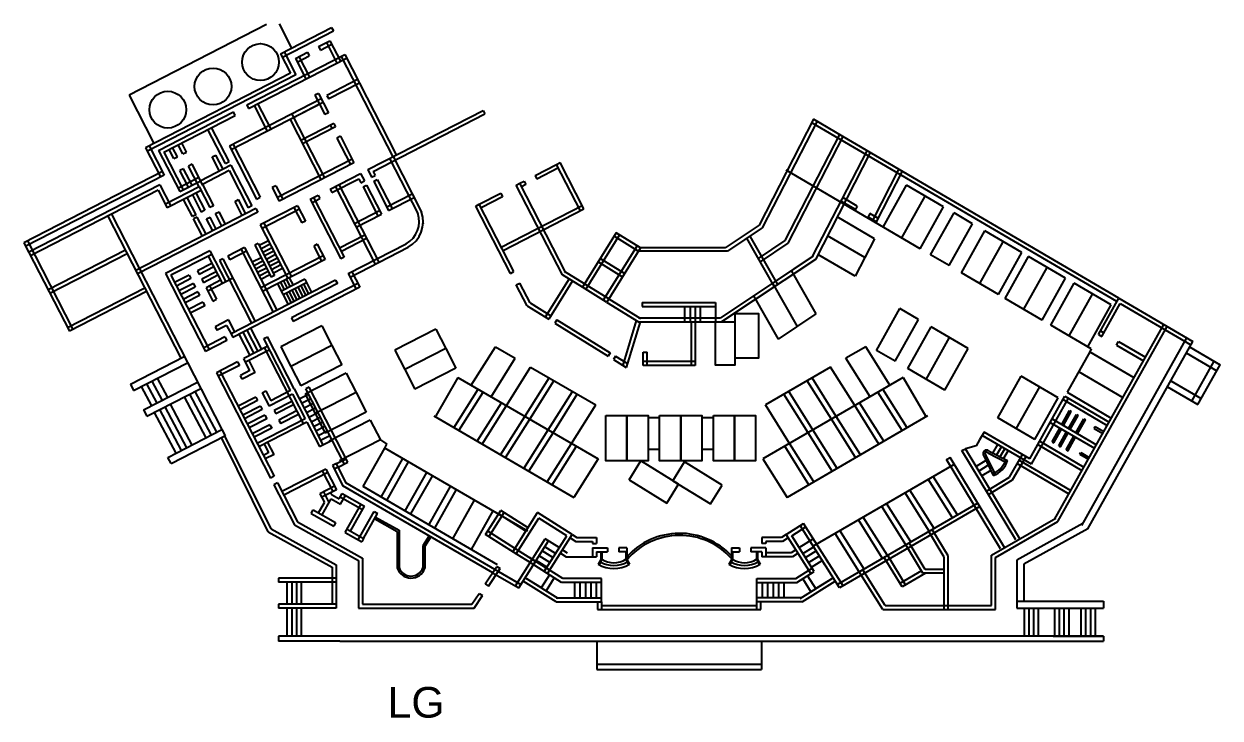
# Model space of a CAD drawing. Extents: x -2888 to 8486, y -2377 to 1555.
# Drawn here: x -505 to 97, y -1884 to -1535 of the extents above; entities that cross this region are included whole.
import ezdxf

# ---------------------------------------------------------------- set-up
doc = ezdxf.new("R2010")
doc.units = 0
doc.layers.add('MIMIC_SIZE', color=7, linetype='CONTINUOUS')
doc.styles.get("Standard").update_dxf_attribs({"font": 'arial.ttf'})

msp = doc.modelspace()

# ---------------------------------------------------------------- linework, layer by layer
at = {"layer": 'MIMIC_SIZE', "color": 0}
for p, q in [((-382.514, -1535.81), (-451.565, -1571.286)), ((-376.166, -1535.461), (-369.944, -1547.57)), ((-375.455, -1550.401), (-349.78, -1537.211)), ((-374.541, -1552.18), (-348.866, -1538.99)), ((-349.78, -1537.211), (-348.866, -1538.99)), ((-356.316, -1546.817), (-350.618, -1543.89)), ((-355.402, -1548.596), (-349.704, -1545.669)), ((-352.397, -1544.804), (-347.107, -1555.101)), ((-350.618, -1543.89), (-345.329, -1554.187)), ((-392.448, -1576.146), (-343.19, -1550.84)), ((-375.455, -1550.401), (-370.417, -1560.207)), ((-373.676, -1549.487), (-367.724, -1561.072)), ((-367.982, -1552.811), (-361.92, -1549.696)), ((-367.068, -1554.59), (-361.006, -1551.475)), ((-361.92, -1549.696), (-361.006, -1551.475)), ((-356.316, -1546.817), (-355.402, -1548.596)), ((-344.969, -1551.754), (-319.052, -1602.2)), ((-343.19, -1550.84), (-317.273, -1601.286)), ((-391.535, -1577.925), (-342.276, -1552.618)), ((-367.982, -1552.811), (-362.692, -1563.107)), ((-366.203, -1551.897), (-360.913, -1562.193)), ((-370.417, -1560.207), (-443.306, -1597.655)), ((-367.724, -1561.072), (-442.392, -1599.434)), ((-336.737, -1563.401), (-352.172, -1571.331)), ((-335.823, -1565.18), (-351.258, -1573.11)), ((-451.565, -1571.286), (-439.123, -1595.505)), ((-355.007, -1573.154), (-401.158, -1596.865)), ((-354.093, -1574.933), (-400.244, -1598.644)), ((-380.244, -1588.369), (-386.847, -1575.517)), ((-355.872, -1575.847), (-369.292, -1582.742)), ((-356.429, -1570.386), (-358.208, -1571.3)), ((-358.208, -1571.3), (-353.223, -1581.003)), ((-356.429, -1570.386), (-351.444, -1580.089)), ((-352.172, -1571.331), (-351.258, -1573.11)), ((-436.861, -1598.964), (-399.211, -1579.621)), ((-434.169, -1599.829), (-398.298, -1581.4)), ((-398.298, -1581.4), (-399.211, -1579.621)), ((-392.448, -1576.146), (-391.535, -1577.925)), ((-382.023, -1589.283), (-388.626, -1576.431)), ((-369.818, -1580.764), (-353.37, -1612.778)), ((-351.444, -1580.089), (-353.223, -1581.003)), ((-351.444, -1580.089), (-353.223, -1581.003)), ((-315.828, -1600.543), (-273.65, -1578.874)), ((-314.914, -1602.322), (-272.736, -1580.653)), ((-273.65, -1578.874), (-272.736, -1580.653)), ((-401.388, -1604.63), (-410.185, -1587.507)), ((-370.683, -1583.457), (-355.149, -1613.692)), ((-348.7, -1585.43), (-365.29, -1593.954)), ((-347.786, -1587.209), (-364.376, -1595.733)), ((-350.479, -1586.344), (-349.565, -1588.123)), ((-348.7, -1585.43), (-347.786, -1587.209)), ((-107.448, -1583.365), (-134.835, -1636.585)), ((-105.67, -1584.28), (-133.294, -1637.961)), ((44.993, -1674.903), (-108.365, -1585.146)), ((-92.701, -1591.996), (-107.448, -1583.365)), ((-403.167, -1605.544), (-411.964, -1588.421)), ((-345.399, -1591.856), (-347.178, -1592.77)), ((-345.399, -1591.856), (-347.178, -1592.77)), ((-347.178, -1592.77), (-340.338, -1606.083)), ((-345.399, -1591.856), (-338.559, -1605.169)), ((-94.479, -1591.081), (-121.866, -1644.301)), ((-92.701, -1591.996), (-120.325, -1645.678)), ((46.003, -1673.177), (-92.701, -1591.996)), ((-443.306, -1597.655), (-435.773, -1612.316)), ((-441.527, -1596.741), (-433.994, -1611.402)), ((-436.861, -1598.964), (-426.199, -1619.718)), ((-434.169, -1599.829), (-424.42, -1618.804)), ((-429.11, -1603.134), (-431.509, -1598.463)), ((-427.331, -1602.22), (-429.731, -1597.549)), ((-424.568, -1600.801), (-426.968, -1596.13)), ((-422.789, -1599.887), (-425.189, -1595.216)), ((-424.568, -1600.801), (-422.789, -1599.887)), ((-401.158, -1596.865), (-387.512, -1623.426)), ((-399.379, -1595.951), (-385.733, -1622.512)), ((-80.689, -1599.153), (-108.075, -1652.372)), ((-429.11, -1603.134), (-427.331, -1602.22)), ((-409.823, -1602.3), (-408.044, -1601.386)), ((-406.163, -1609.424), (-409.823, -1602.3)), ((-404.384, -1608.51), (-408.044, -1601.386)), ((-403.167, -1605.544), (-401.388, -1604.63)), ((-339.473, -1603.39), (-377.063, -1622.702)), ((-338.559, -1605.169), (-376.149, -1624.481)), ((-331.647, -1608.671), (-315.828, -1600.543)), ((-328.954, -1609.536), (-314.914, -1602.322)), ((-320.634, -1603.012), (-306.39, -1630.736)), ((-318.855, -1602.098), (-304.54, -1629.96)), ((-236.682, -1606.036), (-234.904, -1605.121)), ((-222.917, -1628.413), (-234.904, -1605.121)), ((-78.91, -1600.068), (-106.534, -1653.749)), ((-434.908, -1609.623), (-504.513, -1645.384)), ((-433.994, -1611.402), (-503.599, -1647.163)), ((-424.267, -1608.183), (-426.046, -1609.097)), ((-421.761, -1617.438), (-426.046, -1609.097)), ((-419.982, -1616.524), (-424.267, -1608.183)), ((-419.921, -1605.95), (-421.7, -1606.864)), ((-416.335, -1617.307), (-421.7, -1606.864)), ((-414.556, -1616.393), (-419.921, -1605.95)), ((-400.437, -1606.482), (-415.636, -1614.291)), ((-401.302, -1609.175), (-414.722, -1616.07)), ((-401.302, -1609.175), (-391.734, -1627.798)), ((-400.437, -1606.482), (-389.955, -1626.885)), ((-350.606, -1618.411), (-335.258, -1610.526)), ((-335.258, -1610.526), (-333.298, -1614.341)), ((-331.647, -1608.671), (-329.687, -1612.486)), ((-329.687, -1612.486), (-327.908, -1611.572)), ((-328.954, -1609.536), (-327.908, -1611.572)), ((-247.489, -1611.598), (-236.682, -1606.036)), ((-247.489, -1611.598), (-246.574, -1613.376)), ((-235.767, -1607.815), (-246.574, -1613.376)), ((-224.696, -1629.328), (-236.682, -1606.036)), ((-53.843, -1648.376), (-121.159, -1608.978)), ((-64.666, -1608.53), (-77.699, -1633.856)), ((-62.888, -1609.445), (-75.97, -1634.868)), ((-436.179, -1616.288), (-502.07, -1650.14)), ((-436.179, -1616.288), (-430.707, -1626.939)), ((-416.335, -1617.307), (-433.4, -1626.074)), ((-427.113, -1617.939), (-416.55, -1612.512)), ((-426.199, -1619.718), (-415.636, -1614.291)), ((-416.335, -1617.307), (-410.97, -1627.749)), ((-414.556, -1616.393), (-409.191, -1626.835)), ((-377.856, -1616.781), (-379.635, -1617.695)), ((-377.856, -1616.781), (-379.635, -1617.695)), ((-379.635, -1617.695), (-376.149, -1624.481)), ((-377.856, -1616.781), (-374.37, -1623.567)), ((-349.692, -1620.19), (-336.123, -1613.219)), ((-347.937, -1617.04), (-327.85, -1656.137)), ((-346.158, -1616.126), (-326.071, -1655.223)), ((-336.123, -1613.219), (-335.077, -1615.255)), ((-335.077, -1615.255), (-333.298, -1614.341)), ((-334.012, -1617.326), (-332.234, -1616.412)), ((-334.012, -1617.326), (-326.507, -1631.935)), ((-332.234, -1616.412), (-324.728, -1631.021)), ((-328.623, -1614.557), (-326.844, -1613.643)), ((-328.623, -1614.557), (-321.117, -1629.166)), ((-326.844, -1613.643), (-319.338, -1628.252)), ((-256.933, -1616.458), (-255.154, -1615.543)), ((-233.77, -1661.467), (-256.933, -1616.458)), ((-255.154, -1615.543), (-252.975, -1614.421)), ((-231.991, -1660.551), (-255.154, -1615.543)), ((-252.06, -1616.199), (-254.239, -1617.321)), ((-252.975, -1614.421), (-252.06, -1616.199)), ((-72.436, -1637.494), (-60.666, -1616.477)), ((-42.073, -1627.359), (-60.666, -1616.477)), ((-437.044, -1618.981), (-501.156, -1651.919)), ((-437.044, -1618.981), (-432.486, -1627.853)), ((-415.421, -1619.086), (-432.486, -1627.853)), ((-419.754, -1632.262), (-424.039, -1623.922)), ((-417.975, -1631.348), (-422.26, -1623.008)), ((-419.601, -1621.642), (-415.316, -1629.982)), ((-417.822, -1620.728), (-413.537, -1629.068)), ((-398.349, -1624.633), (-396.57, -1623.719)), ((-392.91, -1630.843), (-396.57, -1623.719)), ((-387.512, -1623.426), (-385.733, -1622.512)), ((-360.622, -1623.557), (-356.556, -1621.468)), ((-360.622, -1623.557), (-345.218, -1653.54)), ((-359.708, -1625.336), (-355.642, -1623.247)), ((-358.843, -1622.643), (-343.44, -1652.626)), ((-356.556, -1621.468), (-355.642, -1623.247)), ((-350.606, -1618.411), (-349.692, -1620.19)), ((-322.031, -1627.387), (-309.239, -1620.815)), ((-321.117, -1629.166), (-308.325, -1622.594)), ((-275.558, -1626.043), (-264.751, -1620.482)), ((-263.836, -1622.26), (-274.643, -1627.821)), ((-264.751, -1620.482), (-263.836, -1622.26)), ((-85.533, -1626.954), (-92.805, -1622.698)), ((-63.14, -1642.935), (-51.37, -1621.918)), ((-387.841, -1628.239), (-448.298, -1659.3)), ((-413.537, -1629.068), (-415.316, -1629.982)), ((-409.191, -1626.835), (-410.97, -1627.749)), ((-408.165, -1630.698), (-406.386, -1629.784)), ((-403.303, -1635.786), (-406.386, -1629.784)), ((-394.689, -1631.757), (-398.349, -1624.633)), ((-389.955, -1626.885), (-391.734, -1627.798)), ((-387.841, -1628.239), (-386.927, -1630.018)), ((-366.94, -1626.803), (-385.645, -1636.413)), ((-366.026, -1628.582), (-384.731, -1638.191)), ((-368.719, -1627.717), (-364.742, -1635.458)), ((-366.94, -1626.803), (-362.963, -1634.544)), ((-338.321, -1635.756), (-325.642, -1629.242)), ((-277.336, -1626.958), (-275.558, -1626.043)), ((-259.921, -1660.798), (-277.336, -1626.958)), ((-258.143, -1659.883), (-275.558, -1626.043)), ((-264.486, -1647.556), (-223.833, -1626.634)), ((-263.571, -1649.335), (-222.917, -1628.413)), ((-86.449, -1628.735), (-93.721, -1624.479)), ((-85.533, -1626.954), (-86.449, -1628.735)), ((-53.843, -1648.376), (-42.073, -1627.359)), ((-462.336, -1631.975), (-425.607, -1703.464)), ((-460.557, -1631.061), (-404.963, -1739.271)), ((-386.927, -1630.018), (-447.384, -1661.078)), ((-417.975, -1631.348), (-419.754, -1632.262)), ((-417.386, -1632.495), (-419.165, -1633.409)), ((-414.725, -1642.051), (-419.165, -1633.409)), ((-412.946, -1641.137), (-417.386, -1632.495)), ((-412.669, -1633.409), (-410.89, -1632.495)), ((-409.586, -1639.411), (-412.669, -1633.409)), ((-407.807, -1638.497), (-410.89, -1632.495)), ((-405.082, -1636.7), (-408.165, -1630.698)), ((-383.866, -1635.499), (-370.014, -1662.461)), ((-362.963, -1634.544), (-364.742, -1635.458)), ((-337.407, -1637.535), (-324.728, -1631.021)), ((-303.801, -1635.776), (-303.769, -1635.838)), ((-76.865, -1643.41), (-95.578, -1632.457)), ((-79.127, -1630.703), (-80.043, -1632.484)), ((-75.97, -1634.868), (-80.043, -1632.484)), ((-75.054, -1633.087), (-79.127, -1630.703)), ((-48.573, -1651.461), (-36.803, -1630.444)), ((-39.276, -1656.902), (-27.506, -1635.885)), ((-27.506, -1635.885), (-36.803, -1630.444)), ((-385.645, -1636.413), (-371.793, -1663.374)), ((-333.107, -1641.529), (-345.792, -1648.047)), ((-206.682, -1640.364), (-223.661, -1667.737)), ((-204.982, -1641.418), (-221.962, -1668.791)), ((-194.497, -1647.922), (-206.682, -1640.364)), ((-134.835, -1636.585), (-151.851, -1647.922)), ((-133.294, -1637.961), (-150.743, -1649.586)), ((-81.701, -1652.807), (-100.414, -1641.855)), ((-33.136, -1660.495), (-21.366, -1639.479)), ((-2.773, -1650.361), (-21.366, -1639.479)), ((-504.513, -1645.384), (-481.664, -1689.859)), ((-502.734, -1644.47), (-479.885, -1688.945)), ((-393.562, -1647.837), (-401.904, -1652.123)), ((-393.562, -1647.837), (-377.379, -1679.335)), ((-386.707, -1645.775), (-388.486, -1646.689)), ((-388.486, -1646.689), (-380.233, -1662.752)), ((-386.707, -1645.775), (-378.454, -1661.838)), ((-381.536, -1644.409), (-386.182, -1646.796)), ((-380.645, -1646.144), (-385.291, -1648.531)), ((-379.754, -1647.878), (-384.4, -1650.265)), ((-357.014, -1646.124), (-358.793, -1647.038)), ((-358.793, -1647.038), (-354.867, -1654.679)), ((-357.014, -1646.124), (-353.088, -1653.765)), ((-332.193, -1643.308), (-344.878, -1649.826)), ((-341.45, -1660.876), (-312.275, -1645.887)), ((-340.536, -1662.655), (-311.326, -1647.648)), ((-196.197, -1646.868), (-213.176, -1674.241)), ((-194.497, -1647.922), (-211.477, -1675.295)), ((-195.608, -1649.586), (-207.736, -1642.063)), ((-151.851, -1647.922), (-194.497, -1647.922)), ((-141.205, -1643.066), (-127.234, -1667.54)), ((-139.468, -1642.075), (-125.566, -1666.429)), ((-121.866, -1644.301), (-135.366, -1653.295)), ((-120.325, -1645.678), (-134.372, -1655.036)), ((-76.865, -1643.41), (-86.536, -1662.204)), ((-23.84, -1665.936), (-12.07, -1644.92)), ((-453.503, -1649.168), (-492.323, -1669.112)), ((-452.589, -1650.947), (-491.409, -1670.891)), ((-411.008, -1649.443), (-433.304, -1660.898)), ((-410.094, -1651.222), (-430.611, -1661.763)), ((-411.873, -1652.136), (-404.744, -1666.012)), ((-411.008, -1649.443), (-402.965, -1665.098)), ((-404.434, -1653.423), (-406.213, -1654.337)), ((-404.434, -1653.423), (-388.252, -1684.921)), ((-401.904, -1652.123), (-400.99, -1653.902)), ((-392.648, -1649.615), (-400.99, -1653.902)), ((-395.341, -1648.75), (-379.158, -1680.249)), ((-385.288, -1652.913), (-389.77, -1655.216)), ((-354.002, -1651.986), (-385.393, -1668.113)), ((-353.088, -1653.765), (-384.479, -1669.892)), ((-378.863, -1649.612), (-383.509, -1651.999)), ((-377.972, -1651.347), (-382.618, -1653.734)), ((-377.081, -1653.081), (-381.727, -1655.468)), ((-343.44, -1652.626), (-345.218, -1653.54)), ((-202.528, -1660.868), (-214.712, -1653.31)), ((-150.743, -1649.586), (-195.608, -1649.586)), ((-107.643, -1652.085), (-154.306, -1683.173)), ((-106.534, -1653.749), (-153.701, -1685.173)), ((-108.075, -1652.372), (-126.56, -1664.688)), ((-86.536, -1662.204), (-105.249, -1651.252)), ((-39.276, -1656.902), (-48.573, -1651.461)), ((-14.543, -1671.377), (-2.773, -1650.361)), ((-11.079, -1673.405), (0.691, -1652.388)), ((19.284, -1663.27), (0.691, -1652.388)), ((-410.014, -1655.755), (-417.301, -1659.499)), ((-417.301, -1659.499), (-416.387, -1661.278)), ((-409.1, -1657.534), (-416.387, -1661.278)), ((-407.842, -1659.982), (-415.129, -1663.726)), ((-406.213, -1654.337), (-390.031, -1685.835)), ((-384.397, -1654.648), (-388.879, -1656.95)), ((-383.506, -1656.382), (-387.988, -1658.685)), ((-382.615, -1658.116), (-387.097, -1660.419)), ((-381.724, -1659.851), (-386.206, -1662.153)), ((-376.19, -1654.815), (-380.836, -1657.202)), ((-375.299, -1656.55), (-379.945, -1658.937)), ((-374.408, -1658.284), (-379.054, -1660.671)), ((-339.671, -1659.962), (-335.682, -1667.726)), ((-259.921, -1660.798), (-258.143, -1659.883)), ((-222.607, -1666.037), (-232.715, -1659.767)), ((-203.639, -1662.533), (-215.767, -1655.01)), ((-118.633, -1659.407), (-106.232, -1681.13)), ((-1.783, -1678.846), (9.987, -1657.829)), ((-433.304, -1660.898), (-413.217, -1699.995)), ((-430.611, -1661.763), (-411.438, -1699.082)), ((-421.465, -1661.638), (-428.752, -1665.382)), ((-420.551, -1663.417), (-427.838, -1667.161)), ((-419.293, -1665.865), (-426.58, -1669.609)), ((-421.465, -1661.638), (-420.551, -1663.417)), ((-419.293, -1665.865), (-418.379, -1667.644)), ((-415.129, -1663.726), (-414.215, -1665.505)), ((-406.928, -1661.761), (-414.215, -1665.505)), ((-405.658, -1664.233), (-412.945, -1667.977)), ((-399.39, -1663.262), (-412.031, -1669.756)), ((-347.768, -1664.122), (-400.383, -1691.153)), ((-346.854, -1665.901), (-399.469, -1692.932)), ((-380.833, -1661.585), (-385.315, -1663.888)), ((-378.454, -1661.838), (-380.233, -1662.752)), ((-376.968, -1666.033), (-371.647, -1676.39)), ((-375.5, -1665.279), (-373.594, -1668.99)), ((-363.322, -1663.713), (-375.061, -1669.744)), ((-362.408, -1665.492), (-374.147, -1671.523)), ((-374.033, -1664.525), (-372.126, -1668.236)), ((-372.565, -1663.772), (-370.659, -1667.483)), ((-371.098, -1663.018), (-369.191, -1666.729)), ((-336.596, -1665.947), (-370.018, -1683.118)), ((-363.322, -1663.713), (-359.908, -1670.359)), ((-347.768, -1664.122), (-346.854, -1665.901)), ((-341.45, -1660.876), (-337.461, -1668.64)), ((-256.937, -1666.597), (-255.158, -1665.682)), ((-250.02, -1675.667), (-255.158, -1665.682)), ((-230.415, -1663.547), (-242.345, -1682.781)), ((-228.715, -1664.602), (-240.646, -1683.835)), ((-223.661, -1667.737), (-233.77, -1661.467)), ((-210.422, -1673.595), (-222.607, -1666.037)), ((-128.181, -1665.768), (-115.78, -1687.492)), ((-14.543, -1671.377), (-33.136, -1660.495)), ((7.514, -1684.287), (19.284, -1663.27)), ((11.798, -1686.795), (23.569, -1665.778)), ((42.162, -1676.66), (23.569, -1665.778)), ((-443.758, -1668.135), (-482.578, -1688.08)), ((-442.844, -1669.914), (-481.664, -1689.859)), ((-418.379, -1667.644), (-425.666, -1671.388)), ((-417.109, -1670.116), (-424.396, -1673.86)), ((-416.195, -1671.895), (-423.482, -1675.639)), ((-417.109, -1670.116), (-416.195, -1671.895)), ((-412.945, -1667.977), (-409.474, -1674.732)), ((-411.166, -1667.063), (-407.695, -1673.818)), ((-372.68, -1670.769), (-370.179, -1675.636)), ((-371.212, -1670.015), (-368.712, -1674.882)), ((-369.745, -1669.262), (-367.245, -1674.128)), ((-335.682, -1667.726), (-369.104, -1684.897)), ((-368.278, -1668.508), (-365.777, -1673.374)), ((-366.81, -1667.754), (-364.31, -1672.62)), ((-365.343, -1667), (-362.842, -1671.866)), ((-363.875, -1666.246), (-361.375, -1671.113)), ((-251.545, -1677.074), (-256.937, -1666.597)), ((-211.533, -1675.26), (-223.661, -1667.737)), ((21.095, -1692.236), (32.865, -1671.219)), ((-414.477, -1675.239), (-421.764, -1678.983)), ((-413.563, -1677.018), (-420.85, -1680.762)), ((-414.477, -1675.239), (-413.563, -1677.018)), ((-409.474, -1674.732), (-407.695, -1673.818)), ((-251.545, -1677.074), (-240.646, -1683.835)), ((-250.02, -1675.667), (-239.592, -1682.135)), ((-211.533, -1675.26), (-195.551, -1685.173)), ((-210.479, -1673.56), (-194.497, -1683.474)), ((-193.67, -1675.441), (-156.735, -1675.441)), ((-193.67, -1675.441), (-193.67, -1677.441)), ((-193.67, -1677.441), (-156.735, -1677.441)), ((-172.415, -1677.441), (-172.415, -1685.173)), ((-169.459, -1677.441), (-169.459, -1685.173)), ((-167.071, -1677.441), (-167.071, -1685.173)), ((-164.399, -1677.441), (-164.399, -1685.173)), ((-156.735, -1675.441), (-156.735, -1685.173)), ((-137.729, -1672.129), (-125.328, -1693.853)), ((7.514, -1684.287), (-11.079, -1673.405)), ((30.392, -1697.677), (42.162, -1676.66)), ((35.785, -1691.422), (46.003, -1673.177)), ((37.511, -1692.432), (46.752, -1675.932)), ((46.003, -1673.177), (83.2, -1694.947)), ((46.752, -1675.932), (82.223, -1696.692)), ((-370.018, -1683.118), (-369.104, -1684.897)), ((-236.497, -1684.055), (-237.552, -1685.754)), ((-236.497, -1684.055), (-209.654, -1700.705)), ((-195.551, -1683.173), (-154.306, -1683.173)), ((-106.232, -1681.13), (-125.328, -1693.853)), ((-75.775, -1699.472), (-64.005, -1678.456)), ((-66.479, -1704.913), (-54.709, -1683.897)), ((-54.709, -1683.897), (-64.005, -1678.456)), ((-401.702, -1684.21), (-408.275, -1687.587)), ((-408.275, -1687.587), (-407.361, -1689.366)), ((-402.567, -1686.902), (-407.361, -1689.366)), ((-402.567, -1686.902), (-400.383, -1691.153)), ((-401.702, -1684.21), (-398.604, -1690.24)), ((-392.414, -1689.308), (-386.921, -1700)), ((-390.577, -1688.364), (-385.083, -1699.056)), ((-354.696, -1687.125), (-375.32, -1697.721)), ((-354.696, -1687.125), (-349.653, -1696.942)), ((-297.379, -1688.748), (-318.002, -1699.343)), ((-297.379, -1688.748), (-292.335, -1698.565)), ((-237.552, -1685.754), (-210.709, -1702.405)), ((-196.624, -1684.508), (-203.389, -1706.945)), ((-194.709, -1685.085), (-201.629, -1708.037)), ((-195.551, -1685.173), (-153.701, -1685.173)), ((-169.071, -1685.173), (-169.071, -1707.121)), ((-167.071, -1685.173), (-167.071, -1707.121)), ((-60.102, -1708.646), (-48.332, -1687.629)), ((-29.739, -1698.511), (-48.332, -1687.629)), ((32.199, -1698.734), (11.798, -1686.795)), ((13.701, -1784.473), (68.599, -1686.446)), ((15.446, -1785.451), (70.344, -1687.423)), ((36.762, -1689.677), (38.489, -1690.687)), ((-403.479, -1692.744), (-414.131, -1698.217)), ((-402.565, -1694.523), (-413.217, -1699.995)), ((-403.479, -1692.744), (-402.565, -1694.523)), ((-400.383, -1691.153), (-399.469, -1692.932)), ((-396.437, -1691.374), (-390.943, -1702.067)), ((-394.41, -1690.333), (-388.916, -1701.026)), ((-383.805, -1693.576), (-382.026, -1692.662)), ((-370.408, -1719.652), (-383.805, -1693.576)), ((-368.629, -1718.738), (-382.026, -1692.662)), ((-50.805, -1714.087), (-39.035, -1693.07)), ((27.418, -1787.388), (80.179, -1693.179)), ((30.472, -1789.099), (83.2, -1694.947)), ((35.785, -1691.422), (37.511, -1692.432)), ((44.933, -1696.776), (45.911, -1695.031)), ((45.911, -1695.031), (59.41, -1702.932)), ((-381.844, -1697.392), (-393.976, -1703.625)), ((-380.93, -1699.171), (-393.062, -1705.404)), ((-383.623, -1698.306), (-363.988, -1736.524)), ((-375.32, -1697.721), (-370.276, -1707.538)), ((-349.653, -1696.942), (-370.276, -1707.538)), ((-349.653, -1696.942), (-344.609, -1706.759)), ((-318.002, -1699.343), (-312.958, -1709.16)), ((-292.335, -1698.565), (-312.958, -1709.16)), ((-292.335, -1698.565), (-287.291, -1708.382)), ((-279.621, -1716.964), (-267.436, -1697.641)), ((-267.436, -1697.641), (-257.419, -1703.451)), ((-209.654, -1700.705), (-210.709, -1702.405)), ((-193.163, -1707.121), (-193.163, -1700.418)), ((-193.163, -1700.418), (-191.163, -1700.418)), ((-191.163, -1707.121), (-191.163, -1700.418)), ((-81.238, -1697.641), (-91.255, -1703.451)), ((-69.053, -1716.964), (-81.238, -1697.641)), ((-66.479, -1704.913), (-75.775, -1699.472)), ((-41.509, -1719.528), (-29.739, -1698.511)), ((31.406, -1700.178), (20.035, -1720.481)), ((32.199, -1698.734), (31.406, -1700.178)), ((31.406, -1700.178), (53.626, -1713.183)), ((44.933, -1696.776), (58.4, -1704.658)), ((79.876, -1700.746), (95.246, -1709.742)), ((81.644, -1697.726), (96.956, -1706.688)), ((-450.984, -1716.489), (-423.867, -1702.571)), ((-449.386, -1719.603), (-422.229, -1705.664)), ((-397.072, -1705.216), (-407.723, -1710.688)), ((-396.158, -1706.995), (-406.809, -1712.467)), ((-397.072, -1705.216), (-396.158, -1706.995)), ((-393.062, -1705.404), (-393.976, -1703.625)), ((-390.878, -1709.655), (-393.062, -1705.404)), ((-388.185, -1710.52), (-391.283, -1704.49)), ((-370.276, -1707.538), (-365.233, -1717.355)), ((-344.609, -1706.759), (-365.233, -1717.355)), ((-269.604, -1722.774), (-257.419, -1703.451)), ((-261.894, -1727.246), (-249.709, -1707.923)), ((-249.709, -1707.923), (-217.011, -1726.89)), ((-207.004, -1702.349), (-208.058, -1704.049)), ((-208.058, -1704.049), (-201.629, -1708.037)), ((-207.004, -1702.349), (-201.031, -1706.054)), ((-167.071, -1705.121), (-193.163, -1705.121)), ((-167.071, -1707.121), (-193.163, -1707.121)), ((-98.964, -1707.923), (-131.663, -1726.89)), ((-86.779, -1727.246), (-98.964, -1707.923)), ((-79.069, -1722.774), (-91.255, -1703.451)), ((82.735, -1724.918), (93.935, -1704.919)), ((85.756, -1726.686), (96.956, -1706.688)), ((-437.481, -1713.493), (-432.309, -1723.232)), ((-407.723, -1710.688), (-380.508, -1763.66)), ((-405.944, -1709.774), (-378.729, -1762.746)), ((-390.878, -1709.655), (-395.672, -1712.118)), ((-394.758, -1713.897), (-395.672, -1712.118)), ((-388.185, -1710.52), (-394.758, -1713.897)), ((-342.512, -1710.841), (-363.135, -1721.437)), ((-342.512, -1710.841), (-337.468, -1720.658)), ((-312.958, -1709.16), (-307.915, -1718.977)), ((-287.291, -1708.382), (-307.915, -1718.977)), ((-286.25, -1713.119), (-297.458, -1732.442)), ((-286.25, -1713.119), (-215.744, -1754.016)), ((-252.636, -1732.616), (-240.451, -1713.293)), ((-62.424, -1713.119), (-132.929, -1754.016)), ((-96.037, -1732.616), (-108.223, -1713.293)), ((-62.424, -1713.119), (-51.216, -1732.442)), ((-41.509, -1719.528), (-60.102, -1708.646)), ((-14.818, -1733.37), (-3.047, -1712.353)), ((15.546, -1723.236), (-3.047, -1712.353)), ((25.845, -1710.107), (48.065, -1723.112)), ((-450.984, -1716.489), (-449.386, -1719.603)), ((-445.484, -1717.6), (-440.312, -1727.34)), ((-444.351, -1729.413), (-417.234, -1715.495)), ((-442.816, -1716.231), (-437.645, -1725.971)), ((-442.753, -1732.527), (-415.87, -1718.729)), ((-440.148, -1714.862), (-434.977, -1724.602)), ((-418.538, -1720.098), (-407.631, -1740.64)), ((-384.734, -1720.73), (-382.955, -1719.816)), ((-382.955, -1719.816), (-380.401, -1724.786)), ((-370.408, -1719.652), (-380.401, -1724.786)), ((-368.629, -1718.738), (-360.43, -1734.697)), ((-361.017, -1717.905), (-362.796, -1718.819)), ((-343.399, -1756.574), (-362.796, -1718.819)), ((-341.62, -1755.66), (-361.017, -1717.905)), ((-288.262, -1738.343), (-276.077, -1719.02)), ((-250.174, -1734.045), (-237.989, -1714.722)), ((-240.916, -1739.415), (-228.731, -1720.092)), ((-107.758, -1739.415), (-119.943, -1720.092)), ((-98.5, -1734.045), (-110.685, -1714.722)), ((-60.411, -1738.343), (-72.597, -1719.02)), ((-5.521, -1738.811), (6.249, -1717.794)), ((70.444, -1717.724), (85.756, -1726.686)), ((72.212, -1714.704), (87.467, -1723.632)), ((-423.873, -1722.836), (-412.966, -1743.378)), ((-421.205, -1721.467), (-410.298, -1742.009)), ((-387.973, -1722.926), (-396.846, -1727.484)), ((-387.059, -1724.705), (-395.932, -1729.263)), ((-387.973, -1722.926), (-387.059, -1724.705)), ((-384.734, -1720.73), (-381.266, -1727.479)), ((-369.494, -1721.431), (-381.266, -1727.479)), ((-369.859, -1725.098), (-378.732, -1729.656)), ((-369.494, -1721.431), (-363.123, -1733.832)), ((-366.056, -1723.748), (-361.474, -1721.393)), ((-364.859, -1726.077), (-360.277, -1723.722)), ((-363.663, -1728.405), (-359.081, -1726.051)), ((-363.135, -1721.437), (-358.092, -1731.254)), ((-337.468, -1720.658), (-358.092, -1731.254)), ((-337.468, -1720.658), (-332.425, -1730.475)), ((-285.8, -1739.771), (-273.615, -1720.448)), ((-276.542, -1745.141), (-264.357, -1725.818)), ((-238.454, -1740.843), (-226.269, -1721.52)), ((-110.22, -1740.843), (-122.405, -1721.52)), ((-72.132, -1745.141), (-84.317, -1725.818)), ((-62.874, -1739.771), (-75.059, -1720.448)), ((1.328, -1753.962), (18.963, -1722.474)), ((2.077, -1756.718), (20.689, -1723.484)), ((3.775, -1744.252), (15.546, -1723.236)), ((17.985, -1724.219), (40.173, -1737.205)), ((18.963, -1722.474), (41.183, -1735.479)), ((20.035, -1720.481), (42.256, -1733.486)), ((-444.351, -1729.413), (-442.753, -1732.527)), ((-439.002, -1730.602), (-428.095, -1751.144)), ((-436.334, -1729.232), (-425.427, -1749.774)), ((-433.667, -1727.863), (-422.759, -1748.405)), ((-430.999, -1726.494), (-420.092, -1747.036)), ((-385.635, -1727.476), (-394.508, -1732.034)), ((-384.722, -1729.255), (-393.594, -1733.813)), ((-383.307, -1732.007), (-392.18, -1736.566)), ((-385.635, -1727.476), (-384.722, -1729.255)), ((-383.307, -1732.007), (-382.393, -1733.786)), ((-378.732, -1729.656), (-377.818, -1731.435)), ((-368.945, -1726.877), (-377.818, -1731.435)), ((-367.39, -1729.904), (-376.263, -1734.462)), ((-366.476, -1731.683), (-375.349, -1736.241)), ((-362.466, -1730.734), (-357.884, -1728.38)), ((-361.27, -1733.063), (-356.687, -1730.709)), ((-358.092, -1731.254), (-353.048, -1741.071)), ((-332.425, -1730.475), (-353.048, -1741.071)), ((-274.08, -1746.569), (-261.894, -1727.246)), ((-229.196, -1746.213), (-217.011, -1726.89)), ((-119.478, -1746.213), (-131.663, -1726.89)), ((-74.594, -1746.569), (-86.779, -1727.246)), ((17.335, -1736.74), (21.298, -1729.664)), ((18.198, -1737.246), (22.161, -1730.169)), ((20.73, -1738.727), (24.693, -1731.651)), ((21.298, -1729.664), (22.161, -1730.169)), ((21.593, -1739.233), (25.556, -1732.156)), ((24.693, -1731.651), (25.556, -1732.156)), ((-382.393, -1733.786), (-391.266, -1738.345)), ((-380.838, -1736.813), (-389.711, -1741.372)), ((-363.123, -1733.832), (-387.223, -1746.213)), ((-362.209, -1735.611), (-386.31, -1747.992)), ((-380.838, -1736.813), (-379.924, -1738.592)), ((-376.263, -1734.462), (-375.349, -1736.241)), ((-362.209, -1735.611), (-355.937, -1747.819)), ((-360.43, -1734.697), (-354.158, -1746.905)), ((-360.073, -1735.392), (-355.491, -1733.038)), ((-358.876, -1737.721), (-354.294, -1735.367)), ((-357.748, -1739.918), (-353.166, -1737.564)), ((-330.328, -1734.557), (-350.951, -1745.153)), ((-330.328, -1734.557), (-325.284, -1744.374)), ((-298.435, -1732.442), (-227.93, -1773.339)), ((-264.822, -1751.939), (-252.636, -1732.616)), ((-262.359, -1753.368), (-250.174, -1734.045)), ((-190.685, -1733.192), (-184.843, -1733.192)), ((-163.661, -1733.192), (-157.82, -1733.192)), ((-50.239, -1732.442), (-120.744, -1773.339)), ((-86.314, -1753.368), (-98.5, -1734.045)), ((-83.852, -1751.939), (-96.037, -1732.616)), ((3.775, -1744.252), (-14.818, -1733.37)), ((11.566, -1735.681), (33.753, -1748.667)), ((12.543, -1733.936), (34.764, -1746.941)), ((24.433, -1740.894), (28.396, -1733.818)), ((25.296, -1741.4), (29.259, -1734.323)), ((28.396, -1733.818), (29.259, -1734.323)), ((33.7, -1738.667), (34.189, -1737.794)), ((34.189, -1737.794), (38.447, -1740.286)), ((-432.133, -1753.216), (-404.963, -1739.271)), ((-430.535, -1756.33), (-403.418, -1742.412)), ((-381.759, -1790.599), (-405.198, -1743.325)), ((-404.963, -1739.271), (-403.365, -1742.385)), ((-380.244, -1789.152), (-403.418, -1742.412)), ((-379.924, -1738.592), (-388.797, -1743.15)), ((-356.551, -1742.247), (-351.969, -1739.893)), ((-355.355, -1744.576), (-350.773, -1742.222)), ((-253.101, -1758.738), (-240.916, -1739.415)), ((-250.639, -1760.166), (-238.454, -1740.843)), ((-98.035, -1760.166), (-110.22, -1740.843)), ((-95.572, -1758.738), (-107.758, -1739.415)), ((-21.678, -1740.497), (-23.944, -1744.369)), ((2.077, -1756.718), (-22.688, -1742.223)), ((1.328, -1753.962), (-21.678, -1740.497)), ((12.501, -1745.372), (16.358, -1738.486)), ((13.364, -1745.877), (17.221, -1738.991)), ((15.896, -1747.359), (19.753, -1740.473)), ((16.759, -1747.864), (20.616, -1740.978)), ((19.599, -1749.526), (23.455, -1742.64)), ((20.462, -1750.031), (24.318, -1743.145)), ((33.7, -1738.667), (37.958, -1741.159)), ((-381.415, -1750.85), (-383.599, -1746.599)), ((-378.722, -1751.715), (-381.82, -1745.685)), ((-355.937, -1747.819), (-349.576, -1744.551)), ((-325.284, -1744.374), (-345.907, -1754.97)), ((-333.972, -1767.901), (-323.062, -1748.526)), ((-325.284, -1744.374), (-321.969, -1746.585)), ((-323.062, -1748.526), (-321.969, -1746.585)), ((-251.14, -1790.245), (-323.062, -1748.526)), ((-241.381, -1765.536), (-229.196, -1746.213)), ((-238.919, -1766.964), (-226.734, -1747.641)), ((-190.685, -1749.114), (-184.843, -1749.114)), ((-163.661, -1749.114), (-157.82, -1749.114)), ((-109.755, -1766.964), (-121.94, -1747.641)), ((-107.293, -1765.536), (-119.478, -1746.213)), ((-32.881, -1749.854), (-31.137, -1748.874)), ((-5.769, -1794.712), (-32.881, -1749.854)), ((-25.719, -1747.401), (-31.137, -1748.874)), ((-3.769, -1794.154), (-31.137, -1748.874)), ((-23.944, -1744.369), (-25.719, -1747.401)), ((-19.128, -1750.168), (-9.948, -1754.844)), ((-17.302, -1751.098), (-14.808, -1746.836)), ((-15.478, -1752.166), (-12.983, -1747.903)), ((-13.741, -1753.182), (-11.246, -1748.92)), ((-12.067, -1754.162), (-9.572, -1749.9)), ((5.319, -1746.836), (27.506, -1759.822)), ((6.296, -1745.09), (28.517, -1758.095)), ((12.501, -1745.372), (13.364, -1745.877)), ((15.896, -1747.359), (16.759, -1747.864)), ((19.599, -1749.526), (20.462, -1750.031)), ((-430.535, -1756.33), (-432.133, -1753.216)), ((-381.415, -1750.85), (-384.125, -1752.243)), ((-378.722, -1751.715), (-383.212, -1754.022)), ((-347.377, -1756.369), (-342.534, -1753.881)), ((-346.463, -1758.148), (-341.62, -1755.66)), ((-324.821, -1773.209), (-313.91, -1753.835)), ((-321.968, -1774.863), (-311.058, -1755.489)), ((-215.744, -1754.016), (-227.93, -1773.339)), ((-200.203, -1764.54), (-194.35, -1755.024)), ((-175.41, -1766.672), (-194.35, -1755.024)), ((-178.15, -1764.987), (-172.297, -1755.47)), ((-153.356, -1767.118), (-172.297, -1755.47)), ((-132.929, -1754.016), (-120.744, -1773.339)), ((-40.563, -1754.255), (-38.818, -1753.275)), ((-13.451, -1799.113), (-40.563, -1754.255)), ((-11.451, -1798.555), (-38.818, -1753.275)), ((-20.751, -1754.737), (-25.763, -1757.766)), ((-21.847, -1752.443), (-17.121, -1762.331)), ((-21.01, -1751.875), (-16.219, -1761.9)), ((-19.804, -1750.946), (-10.402, -1755.735)), ((-8.967, -1763.14), (-2.339, -1751.816)), ((-7.496, -1764.586), (-0.613, -1752.826)), ((-4.016, -1754.631), (21.947, -1769.826)), ((26.459, -1751.597), (26.947, -1750.724)), ((26.459, -1751.597), (30.717, -1754.089)), ((26.947, -1750.724), (31.206, -1753.216)), ((-352.683, -1759.095), (-374.774, -1770.445)), ((-351.769, -1760.874), (-373.86, -1772.224)), ((-354.462, -1760.009), (-349.129, -1770.389)), ((-352.683, -1759.095), (-347.35, -1769.475)), ((-347.377, -1756.369), (-349.351, -1757.383)), ((-349.351, -1757.383), (-344.142, -1767.523)), ((-346.463, -1758.148), (-348.437, -1759.162)), ((-347.572, -1756.469), (-342.631, -1766.087)), ((-312.817, -1780.172), (-301.907, -1760.798)), ((-309.878, -1781.672), (-298.967, -1762.298)), ((-37.118, -1756.926), (-107.623, -1797.822)), ((-19.58, -1757.187), (-24.365, -1760.079)), ((-18.357, -1759.745), (-22.905, -1762.494)), ((-5.026, -1756.357), (20.937, -1771.553)), ((-378.729, -1762.746), (-380.508, -1763.66)), ((-377.005, -1766.103), (-378.784, -1767.017)), ((-378.784, -1767.017), (-368.453, -1787.124)), ((-377.005, -1766.103), (-366.952, -1785.67)), ((-348.264, -1767.696), (-355.685, -1771.509)), ((-268.752, -1811.252), (-344.142, -1767.523)), ((-267.748, -1809.522), (-342.631, -1766.087)), ((-266.304, -1807.151), (-333.972, -1767.901)), ((-300.726, -1786.98), (-289.816, -1767.606)), ((-200.203, -1764.54), (-181.262, -1776.189)), ((-181.262, -1776.189), (-175.41, -1766.672)), ((-178.15, -1764.987), (-159.209, -1776.635)), ((-159.209, -1776.635), (-153.356, -1767.118)), ((-37.568, -1783.578), (-49.753, -1764.255)), ((-35.105, -1782.149), (-47.291, -1762.826)), ((-20.578, -1770.211), (-8.967, -1763.14)), ((-19.538, -1771.919), (-7.496, -1764.586)), ((-355.685, -1771.509), (-353.417, -1775.924)), ((-347.35, -1769.475), (-354.771, -1773.288)), ((-354.619, -1782.135), (-350.087, -1774.086)), ((-353.906, -1770.595), (-351.146, -1775.967)), ((-350.276, -1770.978), (-349.585, -1772.073)), ((-350.087, -1774.086), (-345.286, -1776.79)), ((-349.585, -1772.073), (-346.047, -1774.066)), ((-346.047, -1774.066), (-344.54, -1771.389)), ((-345.521, -1773.132), (-334.206, -1779.504)), ((-345.286, -1776.79), (-342.797, -1772.371)), ((-344.54, -1771.389), (-333.225, -1777.761)), ((-297.96, -1788.789), (-287.05, -1769.415)), ((-49.288, -1790.376), (-61.473, -1771.053)), ((-46.826, -1788.948), (-59.011, -1769.625)), ((-360.057, -1781.367), (-359.076, -1779.625)), ((-359.076, -1779.625), (-347.761, -1785.997)), ((-356.362, -1781.153), (-353.417, -1775.924)), ((-342.97, -1790.99), (-334.967, -1776.78)), ((-340.246, -1790.229), (-333.225, -1777.761)), ((-288.809, -1794.098), (-277.899, -1774.723)), ((-279.467, -1799.516), (-268.557, -1780.142)), ((-272.36, -1792.029), (-264.74, -1779.946)), ((-251.012, -1788.603), (-264.74, -1779.946)), ((-24.933, -1776.249), (-95.438, -1817.145)), ((-23.898, -1777.961), (-94.371, -1818.838)), ((-61.008, -1797.174), (-73.193, -1777.851)), ((-58.546, -1795.746), (-70.731, -1776.423)), ((-366.952, -1785.67), (-334.255, -1803.796)), ((-360.057, -1781.367), (-348.742, -1787.74)), ((-347.761, -1785.997), (-348.742, -1787.74)), ((-336.41, -1794.684), (-328.408, -1780.474)), ((-333.686, -1793.923), (-326.665, -1781.455)), ((-328.408, -1780.474), (-326.665, -1781.455)), ((-328.137, -1784.069), (-316.822, -1790.441)), ((-327.647, -1783.198), (-315.822, -1789.857)), ((-270.668, -1793.096), (-263.049, -1781.012)), ((-252.079, -1790.295), (-265.807, -1781.637)), ((-258.632, -1800.686), (-246.225, -1781.012)), ((-256.94, -1801.753), (-245.6, -1783.771)), ((-228.836, -1791.978), (-246.225, -1781.012)), ((-231.595, -1792.603), (-245.6, -1783.771)), ((-72.729, -1803.973), (-84.914, -1784.65)), ((-70.266, -1802.544), (-82.452, -1783.221)), ((-18.014, -1802.315), (14.451, -1783.715)), ((-16.014, -1803.474), (15.446, -1785.451)), ((-381.759, -1790.599), (-349.56, -1808.448)), ((-380.244, -1789.152), (-347.56, -1807.27)), ((-368.453, -1787.124), (-336.255, -1804.974)), ((-342.97, -1790.99), (-334.668, -1795.665)), ((-341.988, -1789.248), (-333.686, -1793.923)), ((-316.822, -1790.441), (-316.822, -1808.802)), ((-315.822, -1789.857), (-315.822, -1808.637)), ((-256.486, -1802.04), (-272.36, -1792.029)), ((-255.419, -1800.348), (-271.293, -1790.337)), ((-241.234, -1811.638), (-228.836, -1791.978)), ((-228.836, -1791.978), (-226.465, -1793.473)), ((-121.208, -1791.978), (-123.58, -1793.473)), ((-121.208, -1791.978), (-112.434, -1786.444)), ((-108.81, -1811.638), (-121.208, -1791.978)), ((-118.45, -1792.603), (-111.367, -1788.136)), ((-94.371, -1818.838), (-114.126, -1787.511)), ((-92.639, -1817.834), (-112.434, -1786.444)), ((-84.449, -1810.771), (-96.634, -1791.448)), ((-81.987, -1809.343), (-94.172, -1790.02)), ((-41.735, -1803.322), (-49.489, -1790.492)), ((-39.735, -1802.764), (-47.758, -1789.489)), ((27.968, -1786.485), (-5.227, -1804.887)), ((30.472, -1789.099), (-1.727, -1806.948)), ((-333.686, -1793.923), (-334.668, -1795.665)), ((-300.781, -1792.674), (-303.916, -1797.664)), ((-303.916, -1797.664), (-303.916, -1808.759)), ((-299.934, -1793.206), (-303.069, -1798.196)), ((-302.916, -1797.664), (-302.916, -1808.961)), ((-257.405, -1817.834), (-242.457, -1794.129)), ((-255.674, -1818.838), (-240.765, -1795.196)), ((-242.926, -1810.572), (-231.595, -1792.603)), ((-237.26, -1801.587), (-242.651, -1798.187)), ((-235.374, -1798.596), (-242.457, -1794.129)), ((-229.903, -1793.67), (-227.043, -1795.473)), ((-227.043, -1795.473), (-218.619, -1795.473)), ((-226.465, -1793.473), (-216.619, -1793.473)), ((-218.619, -1795.473), (-218.619, -1796.533)), ((-218.619, -1796.533), (-216.619, -1796.533)), ((-216.619, -1793.473), (-216.619, -1796.533)), ((-123.58, -1793.473), (-133.425, -1793.473)), ((-133.425, -1793.473), (-133.425, -1796.533)), ((-131.425, -1796.533), (-133.425, -1796.533)), ((-123.002, -1795.473), (-131.425, -1795.473)), ((-131.425, -1795.473), (-131.425, -1796.533)), ((-120.142, -1793.67), (-123.002, -1795.473)), ((-107.119, -1810.572), (-118.45, -1792.603)), ((-114.671, -1798.596), (-107.588, -1794.129)), ((-112.784, -1801.587), (-107.393, -1798.187)), ((-52.455, -1811.487), (-61.081, -1797.216)), ((-51.327, -1809.487), (-59.35, -1796.213)), ((-334.255, -1803.796), (-334.255, -1827.047)), ((-250.017, -1806.119), (-256.486, -1802.04)), ((-247.259, -1805.494), (-255.419, -1800.348)), ((-233.593, -1814.093), (-250.231, -1803.6)), ((-242.071, -1808.746), (-250.231, -1803.6)), ((-240.119, -1806.12), (-245.51, -1802.72)), ((-238.52, -1803.585), (-243.911, -1800.185)), ((-234.784, -1801.41), (-231.924, -1803.213)), ((-233.717, -1799.718), (-231.346, -1801.213)), ((-231.924, -1803.213), (-216.619, -1803.213)), ((-218.619, -1798.763), (-218.619, -1803.213)), ((-218.619, -1798.763), (-211.131, -1798.763)), ((-216.619, -1800.763), (-216.619, -1803.213)), ((-216.619, -1800.763), (-211.131, -1800.763)), ((-214.411, -1800.763), (-214.411, -1804.484)), ((-213.911, -1800.763), (-213.911, -1804.614)), ((-211.131, -1798.763), (-211.131, -1800.763)), ((-201.34, -1798.763), (-205.426, -1798.763)), ((-205.426, -1798.763), (-205.426, -1800.763)), ((-201.34, -1800.763), (-205.426, -1800.763)), ((-201.84, -1800.763), (-201.84, -1804.614)), ((-201.34, -1798.763), (-201.34, -1803.213)), ((-201.34, -1800.763), (-201.34, -1804.484)), ((-148.704, -1798.763), (-148.704, -1803.213)), ((-148.704, -1798.763), (-144.619, -1798.763)), ((-148.704, -1800.763), (-144.619, -1800.763)), ((-148.704, -1800.763), (-148.704, -1804.484)), ((-148.204, -1800.763), (-148.204, -1804.614)), ((-144.619, -1798.763), (-144.619, -1800.763)), ((-131.425, -1798.763), (-138.913, -1798.763)), ((-138.913, -1798.763), (-138.913, -1800.763)), ((-133.425, -1800.763), (-138.913, -1800.763)), ((-136.134, -1800.763), (-136.134, -1804.614)), ((-135.634, -1800.763), (-135.634, -1804.484)), ((-133.425, -1800.763), (-133.425, -1803.213)), ((-118.121, -1803.213), (-133.425, -1803.213)), ((-131.425, -1798.763), (-131.425, -1803.213)), ((-118.699, -1801.213), (-131.425, -1801.213)), ((-116.328, -1799.718), (-118.699, -1801.213)), ((-115.261, -1801.41), (-118.121, -1803.213)), ((-111.525, -1803.585), (-106.133, -1800.185)), ((-109.926, -1806.12), (-104.535, -1802.72)), ((-62.975, -1818.304), (-71.92, -1803.504)), ((-61.245, -1817.3), (-70.19, -1802.5)), ((-41.735, -1829.587), (-41.735, -1803.322)), ((-39.735, -1829.587), (-39.735, -1802.764)), ((-18.014, -1827.587), (-18.014, -1802.315)), ((-16.014, -1829.587), (-16.014, -1803.474)), ((-349.56, -1808.448), (-349.56, -1827.047)), ((-347.56, -1807.27), (-347.56, -1829.047)), ((-336.255, -1804.974), (-336.255, -1829.047)), ((-272.519, -1816.805), (-266.753, -1808.004)), ((-270.846, -1817.901), (-265.08, -1809.1)), ((-267.842, -1809.468), (-254.606, -1817.145)), ((-266.753, -1808.004), (-265.08, -1809.1)), ((-234.171, -1816.093), (-251.298, -1805.292)), ((-250.017, -1806.119), (-248.951, -1804.427)), ((-248.326, -1807.185), (-247.259, -1805.494)), ((-241.559, -1808.404), (-246.95, -1805.004)), ((-214.411, -1804.484), (-215.759, -1806.896)), ((-213.911, -1804.614), (-215.323, -1807.14)), ((-201.84, -1804.614), (-200.428, -1807.14)), ((-201.34, -1804.484), (-199.992, -1806.896)), ((-148.704, -1804.484), (-150.053, -1806.896)), ((-148.204, -1804.614), (-149.616, -1807.14)), ((-136.134, -1804.614), (-134.722, -1807.14)), ((-135.634, -1804.484), (-134.285, -1806.896)), ((-116.451, -1814.093), (-108.185, -1808.88)), ((-108.485, -1808.404), (-103.094, -1805.004)), ((-101.719, -1807.185), (-102.786, -1805.494)), ((-100.027, -1806.119), (-101.094, -1804.427)), ((-71.468, -1827.587), (-82.709, -1809.762)), ((-53.17, -1810.304), (-64.01, -1816.592)), ((-41.735, -1809.487), (-51.327, -1809.487)), ((-5.227, -1804.887), (-5.227, -1829.047)), ((-1.727, -1806.948), (-1.727, -1825.547)), ((-347.56, -1813.937), (-376.529, -1813.937)), ((-376.529, -1813.937), (-376.529, -1815.937)), ((-347.56, -1815.937), (-376.529, -1815.937)), ((-372.266, -1815.937), (-372.266, -1827.047)), ((-369.876, -1815.937), (-369.876, -1827.047)), ((-367.487, -1815.937), (-367.487, -1827.047)), ((-365.098, -1815.937), (-365.098, -1827.047)), ((-268.846, -1811.198), (-255.674, -1818.838)), ((-236.861, -1825.882), (-253.499, -1815.39)), ((-235.795, -1824.19), (-252.433, -1813.698)), ((-244.273, -1818.844), (-252.433, -1813.698)), ((-240.309, -1812.222), (-244.424, -1818.748)), ((-237.811, -1813.797), (-241.926, -1820.323)), ((-214.096, -1816.093), (-234.171, -1816.093)), ((-214.096, -1814.093), (-233.593, -1814.093)), ((-227.624, -1816.093), (-227.624, -1823.882)), ((-224.916, -1816.093), (-224.916, -1823.882)), ((-222.208, -1816.093), (-222.208, -1823.882)), ((-219.499, -1816.093), (-219.499, -1823.882)), ((-216.791, -1816.093), (-216.791, -1823.882)), ((-214.096, -1825.882), (-214.096, -1814.093)), ((-135.948, -1825.882), (-135.948, -1814.093)), ((-135.948, -1814.093), (-116.451, -1814.093)), ((-135.948, -1816.093), (-115.873, -1816.093)), ((-133.253, -1816.093), (-133.253, -1823.882)), ((-130.545, -1816.093), (-130.545, -1823.882)), ((-127.837, -1816.093), (-127.837, -1823.882)), ((-125.129, -1816.093), (-125.129, -1823.882)), ((-122.421, -1816.093), (-122.421, -1823.882)), ((-115.873, -1816.093), (-107.119, -1810.572)), ((-114.25, -1824.19), (-97.612, -1813.698)), ((-113.183, -1825.882), (-96.545, -1815.39)), ((-112.871, -1814.199), (-108.756, -1820.726)), ((-110.508, -1812.709), (-106.393, -1819.236)), ((-105.772, -1818.844), (-97.612, -1813.698)), ((-72.571, -1829.587), (-84.44, -1810.766)), ((-51.223, -1811.487), (-62.975, -1818.304)), ((-41.735, -1811.487), (-52.455, -1811.487)), ((-279.229, -1827.047), (-275.651, -1821.585)), ((-275.651, -1821.585), (-273.978, -1822.681)), ((-272.519, -1816.805), (-270.846, -1817.901)), ((-347.56, -1827.047), (-376.529, -1827.047)), ((-376.529, -1827.047), (-376.529, -1829.047)), ((-334.255, -1827.047), (-279.229, -1827.047)), ((-278.148, -1829.047), (-273.978, -1822.681)), ((-236.861, -1823.882), (-214.096, -1823.882)), ((-236.861, -1825.882), (-214.096, -1825.882)), ((-216.096, -1825.882), (-216.096, -1829.711)), ((-214.096, -1825.882), (-214.096, -1829.711)), ((-214.096, -1827.711), (-135.948, -1827.711)), ((-113.183, -1823.882), (-135.948, -1823.882)), ((-113.183, -1825.882), (-135.948, -1825.882)), ((-135.948, -1829.711), (-135.948, -1825.882)), ((-133.948, -1829.711), (-133.948, -1825.882)), ((-71.468, -1827.587), (-18.014, -1827.587)), ((-5.227, -1825.547), (38.395, -1825.547)), ((38.395, -1825.547), (38.395, -1829.047)), ((-347.56, -1829.047), (-376.529, -1829.047)), ((-372.266, -1829.047), (-372.266, -1842.994)), ((-369.876, -1829.047), (-369.876, -1842.994)), ((-367.487, -1829.047), (-367.487, -1842.994)), ((-365.098, -1829.047), (-365.098, -1842.994)), ((-336.255, -1829.047), (-278.148, -1829.047)), ((-216.096, -1829.711), (-133.948, -1829.711)), ((-72.571, -1829.587), (-16.014, -1829.587)), ((-5.227, -1829.047), (38.395, -1829.047)), ((-1.636, -1829.047), (-1.636, -1842.994)), ((0.753, -1829.047), (0.753, -1842.994)), ((3.143, -1829.047), (3.143, -1842.994)), ((5.532, -1829.047), (5.532, -1842.994)), ((13.679, -1829.047), (13.679, -1842.994)), ((16.068, -1829.047), (16.068, -1842.994)), ((18.458, -1829.047), (18.458, -1842.994)), ((20.847, -1829.047), (20.847, -1842.994)), ((26.963, -1829.047), (26.963, -1842.994)), ((29.352, -1829.047), (29.352, -1842.994)), ((31.742, -1829.047), (31.742, -1842.994)), ((34.131, -1829.047), (34.131, -1842.994)), ((38.395, -1842.994), (-376.529, -1842.994)), ((-376.529, -1842.994), (-376.529, -1845.494)), ((-345.687, -1845.494), (-376.529, -1845.494)), ((-345.687, -1845.494), (38.395, -1845.494)), ((-216.423, -1845.494), (-216.423, -1859.836)), ((-133.553, -1845.494), (-133.553, -1859.836)), ((12.949, -1842.994), (38.395, -1842.994)), ((38.395, -1842.994), (38.395, -1845.494)), ((-133.553, -1857.336), (-216.423, -1857.336)), ((-216.423, -1859.836), (-133.553, -1859.836))]:
    msp.add_line(p, q, dxfattribs=at)
for points in [[(-146.999, -1703.158), (-134.963, -1703.158), (-134.963, -1681.069), (-146.999, -1681.069)], [(-156.735, -1685.173), (-146.999, -1685.173), (-146.999, -1706.874), (-156.735, -1706.874)], [(-211.867, -1732.128), (-201.276, -1732.128), (-201.276, -1754.98), (-211.867, -1754.98)], [(-201.276, -1732.128), (-190.685, -1732.128), (-190.685, -1754.98), (-201.276, -1754.98)], [(-184.843, -1732.128), (-174.252, -1732.128), (-174.252, -1754.98), (-184.843, -1754.98)], [(-174.252, -1732.128), (-163.661, -1732.128), (-163.661, -1754.98), (-174.252, -1754.98)], [(-157.82, -1732.128), (-147.228, -1732.128), (-147.228, -1754.98), (-157.82, -1754.98)], [(-147.228, -1732.128), (-136.637, -1732.128), (-136.637, -1754.98), (-147.228, -1754.98)]]:
    msp.add_lwpolyline(points, close=True, dxfattribs=at)
for centre in [(-385.592, -1554.609), (-409.437, -1566.86), (-432.176, -1578.542)]:
    msp.add_circle(centre, 9.253, dxfattribs=at)
for centre, radius, start, end in [((-318.618, -1634.705), 14.856, 299.397368, 18.625973), ((-318.618, -1634.705), 12.856, 299.397368, 18.625973), ((-20.487, -1751.306), 1.773, 36.625654, 219.927849), ((-20.487, -1751.306), 0.773, 27.733092, 227.404632), ((-20.826, -1751.601), 10.352, 289.049625, 343.397093), ((-20.826, -1751.601), 11.352, 289.049625, 343.397093), ((-174.75, -1827.248), 35.844, 43.394041, 137.889933), ((-174.75, -1827.248), 34.844, 41.625658, 139.530195), ((-207.876, -1794.859), 11.283, 237.664513, 302.335487), ((-142.169, -1794.859), 11.283, 237.664513, 302.335487), ((-309.842, -1806.534), 7.339, 198.001659, 340.6864), ((-309.847, -1806.54), 6.332, 199.339454, 339.488418), ((-207.876, -1793.803), 15.283, 238.945749, 301.054251), ((-207.876, -1794.281), 13.283, 238.945749, 301.054251), ((-142.169, -1793.803), 15.283, 238.945749, 301.054251), ((-142.169, -1794.281), 13.283, 238.945749, 301.054251)]:
    msp.add_arc(centre, radius, start, end, dxfattribs=at)

# ---------------------------------------------------------------- texts
msp.add_text('LG', height=15.3881, dxfattribs=at).set_placement((-321.656, -1883.989))

doc.saveas('drawing.dxf')
